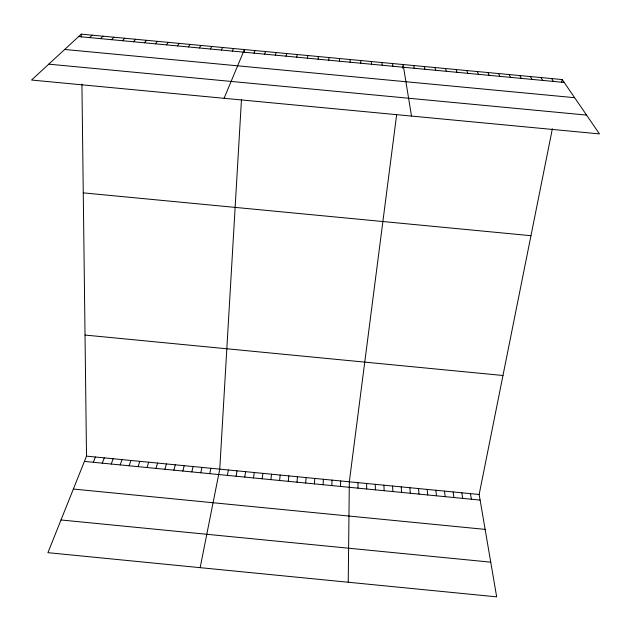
<?xml version="1.0" encoding="UTF-8"?>
<svg xmlns="http://www.w3.org/2000/svg" width="631" height="631" viewBox="0 0 631 631"><rect width="100%" height="100%" fill="white"/><g stroke="black" fill="none" stroke-linecap="round" stroke-linejoin="round"><path stroke-width="0.95" d="M348.241 582.239L349.322 481.8L396.623 114.905M350.11 62.217L350.173 59.535M340.551 486.446L340.677 480.956M331.835 485.594L332.032 480.112M323.127 484.742L323.387 479.268M241.46 99.777L219.754 469.148L200.153 567.663M244.244 52.357L244.41 49.549L224.084 98.302M314.419 483.89L314.743 478.424M339.423 61.207L339.588 58.533M305.704 483.038L306.106 477.58M296.996 482.187L297.461 476.736M288.296 481.335L288.824 475.892M328.743 60.197L329.011 57.539M279.588 480.491L280.188 475.048M270.88 479.639L271.551 474.204M402.641 68.266L403.122 64.536L411.491 116.072M262.18 478.787L262.914 473.36M318.056 59.188L318.426 56.538M253.473 477.935L254.277 472.516M244.773 477.083L245.648 471.672M236.073 476.231L237.011 470.829M307.376 58.186L307.849 55.536M227.373 475.388L228.383 469.992M81.92 84.16L86.518 456.134L47.924 552.677L496.676 596.855L479.158 494.483L552.37 128.771M561.661 82.346L562.213 79.561L81.296 34.145L31.55 80.042L599.45 133.898L562.213 79.561M209.721 473.66L210.864 468.281M296.696 57.176L297.272 54.542M200.761 472.785L201.975 467.405M191.8 471.909L193.086 466.538M182.848 471.034L184.197 465.67M286.024 56.167L286.695 53.54M173.896 470.158L175.308 464.802M164.936 469.283L166.426 463.935M155.983 468.407L157.545 463.067M275.345 55.157L276.126 52.539M147.031 467.532L148.664 462.2M138.086 466.656L139.782 461.332M129.134 465.781L130.901 460.464M264.673 54.148L265.548 51.545M120.19 464.913L122.02 459.597M111.245 464.037L113.146 458.729M102.293 463.162L104.273 457.861M254.001 53.138L254.979 50.543M93.356 462.286L95.391 457.002M232.342 51.095L233.525 48.516M221.355 50.054L222.64 47.491M210.368 49.021L211.756 46.465M199.38 47.98L200.879 45.432M188.393 46.946L189.994 44.407M177.414 45.905L179.117 43.381M166.434 44.872L168.24 42.356M155.455 43.831L157.371 41.33M144.483 42.798L146.495 40.297M133.504 41.756L135.626 39.272M122.532 40.723L124.757 38.246M111.561 39.682L113.888 37.221M100.589 38.649L103.027 36.196M89.626 37.615L92.158 35.17M78.662 36.574L564.193 82.44M64.701 49.463L574.636 97.687M48.768 64.157L586.562 115.087M83.26 192.865L530.963 235.694M85.019 335.053L502.978 375.492M86.518 456.134L479.158 494.483M84.412 461.411L480.112 500.083M73.362 489.049L485.129 529.385M61.002 519.968L490.737 562.166M551.597 78.559L553.466 81.431M540.98 77.558L542.747 80.413M530.363 76.556L532.036 79.403M519.755 75.546L521.316 78.394M509.138 74.545L510.605 77.376M498.529 73.543L499.894 76.367M487.921 72.541L489.183 75.357M477.32 71.54L478.472 74.348M466.711 70.538L467.768 73.33M456.11 69.536L457.065 72.32M445.51 68.542L446.362 71.311M434.909 67.541L435.658 70.301M424.308 66.539L424.955 69.292M413.715 65.537L414.259 68.282M470.489 493.639L471.381 499.231M461.829 492.795L462.649 498.38M453.168 491.951L453.926 497.528M392.529 63.534L392.868 66.255M444.508 491.099L445.194 496.668M435.847 490.255L436.471 495.816M427.195 489.411L427.739 494.964M381.936 62.532L382.181 65.245M418.534 488.568L419.016 494.112M409.882 487.716L410.292 493.261M401.229 486.872L401.576 492.409M371.351 61.538L371.485 64.236M392.569 486.028L392.853 491.557M383.924 485.184L384.129 490.705M375.271 484.34L375.413 489.853M360.758 60.537L360.798 63.226M366.619 483.496L366.698 489.001M81.296 34.145L81.336 36.969M357.974 482.652L357.982 488.149"/></g></svg>
